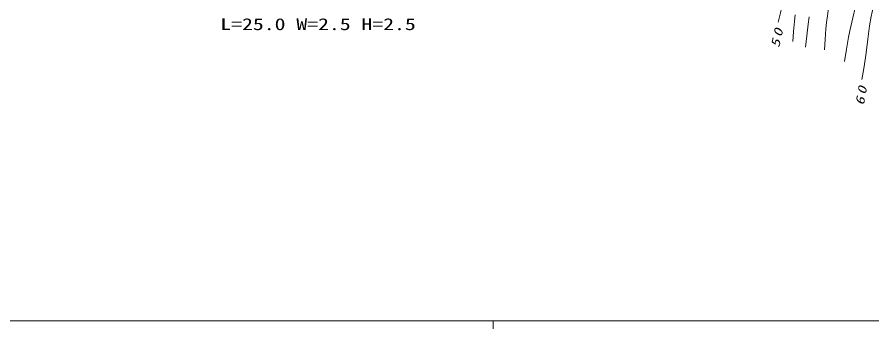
# Model space of a CAD drawing. Units: millimetres, scale not verified. Extents: x -66348 to 573652, y -123902 to 236098.
# Drawn here: x 2625 to 108611, y 60097 to 98777 of the extents above; entities that cross this region are included whole.
import ezdxf
from ezdxf.enums import TextEntityAlignment as Align

# ---------------------------------------------------------------- set-up
doc = ezdxf.new("R2010")
doc.units = ezdxf.units.MM
doc.header["$LTSCALE"] = 1000
for name, color, linetype, lineweight in [('M-BGD', 7, 'Continuous', 13), ('M-STR-HTXT', 7, 'Continuous', 13), ('M-TTL-BAND', 7, 'Continuous', 13)]:
    doc.layers.add(name, color=color, linetype=linetype, lineweight=lineweight)
doc.styles.add('ＭＳ ゴシック', font='')
doc.styles.get('ＭＳ ゴシック').set_extended_font_data('MS Gothic')

msp = doc.modelspace()

# ---------------------------------------------------------------- linework, layer by layer
at = {"layer": 'M-BGD'}
for points in [[(96995, 98159), (97260, 99324), (97543, 100482), (97735, 101187), (97948, 101894), (98142, 102472), (98358, 103052), (98399, 103154), (98717, 103899), (99058, 104648), (99385, 105368), (99693, 106095), (99966, 106842), (100107, 107309), (100229, 107781), (100354, 108357), (100461, 108948), (100749, 110988), (101246, 114515)], [(102733, 94703), (102813, 96014), (102913, 97322), (102993, 98118), (103094, 98920), (103200, 99610), (103339, 100355), (103498, 101097), (104346, 104588), (104706, 106219), (105086, 107843), (105304, 108631), (105546, 109400), (105811, 110173), (105960, 110597)], [(105210, 93277), (105455, 94786), (105720, 96290), (105873, 97074), (106104, 98148), (106357, 99227), (107320, 103064), (107690, 104606), (108043, 106162), (108094, 106396), (108533, 108458)], [(107376, 91043), (107608, 92403), (107820, 93766), (107898, 94340), (108094, 96021), (108311, 97706), (108518, 98845), (108652, 99419), (108806, 99988), (108993, 100601), (109202, 101218), (109455, 101895), (109726, 102564), (109824, 102795), (110194, 103625), (110582, 104446), (111393, 106081)], [(98804, 95743), (98894, 96988), (99006, 98243), (99007, 98253), (99096, 99040)], [(100373, 95030), (100531, 96471), (100710, 97918), (100839, 98808)]]:
    msp.add_lwpolyline(points, dxfattribs=at)
at = {"layer": 'M-TTL-BAND'}
for p, q in [((-66348, 61097), (472652, 61097)), ((61652, 61097), (61652, 60097))]:
    msp.add_line(p, q, dxfattribs=at)

# ---------------------------------------------------------------- texts
at = {"layer": 'M-BGD', "char_height": 1100, "attachment_point": 7, "style": 'ＭＳ ゴシック'}
for s, insert, rotation in [('\\T1.33;\\W1.35;\\Q15;50', (97131, 94923), 77.4), ('\\T1.33;\\W1.35;\\Q15;60', (107635, 87776), 80.2)]:
    msp.add_mtext(s, dxfattribs=dict(at, insert=insert, rotation=rotation))
at = {"layer": 'M-STR-HTXT', "style": 'ＭＳ ゴシック', "width": 1.35}
msp.add_text('L=25.0 W=2.5 H=2.5', height=1466, dxfattribs=at).set_placement((27826, 96723), align=Align.BOTTOM_LEFT)

doc.saveas('drawing.dxf')
